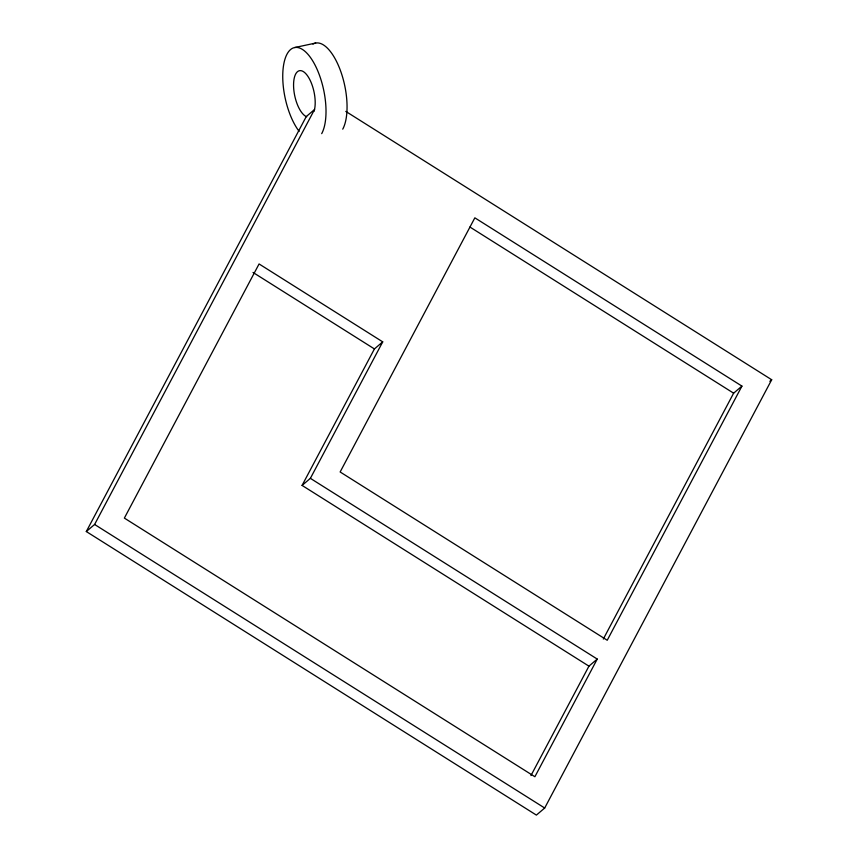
<?xml version="1.0" encoding="UTF-8"?>
<svg xmlns="http://www.w3.org/2000/svg" width="858" height="858" viewBox="0 0 858 858"><rect width="100%" height="100%" fill="white"/><g stroke="black" fill="none" stroke-linecap="round" stroke-linejoin="round"><path stroke-width="1.29" d="M86.304 531.542L306.252 116.57L314.554 109.492L94.605 524.463L86.304 531.542L536.389 815.1L544.691 808.021L771.696 379.74L345.795 111.411M302.08 485.414L374.42 348.938L382.722 341.859L259.073 263.953L124.367 518.093L534.888 776.737L597.243 659.073L310.381 478.346L302.08 485.414L588.942 666.151L597.243 659.073M310.381 478.346L382.722 341.859M530.952 775.578L588.942 666.151M603.313 639.049L733.633 393.179L741.934 386.1L474.849 217.835L340.143 471.975L607.228 640.25L741.934 386.1M769.851 381.317L771.696 379.74M294.626 47.555L315.669 43.05M469.948 227.048L733.633 393.179M253.024 272.447L374.42 348.938M94.605 524.463L544.691 808.021M306.703 116.752A23.659 9.835 77.9 0 1 293.565 84.953A23.659 9.835 77.9 0 1 306.853 74.903A23.659 9.835 77.9 0 1 314.103 111.154M299.142 131.381A47.319 19.67 77.9 0 1 284.266 61.733A47.319 19.67 77.9 0 1 314.929 64.833A47.319 19.67 77.9 0 1 321.696 133.655M312.956 44.101A47.319 19.67 77.9 0 1 340.926 71.911A47.319 19.67 77.9 0 1 342.739 129.161"/></g></svg>
